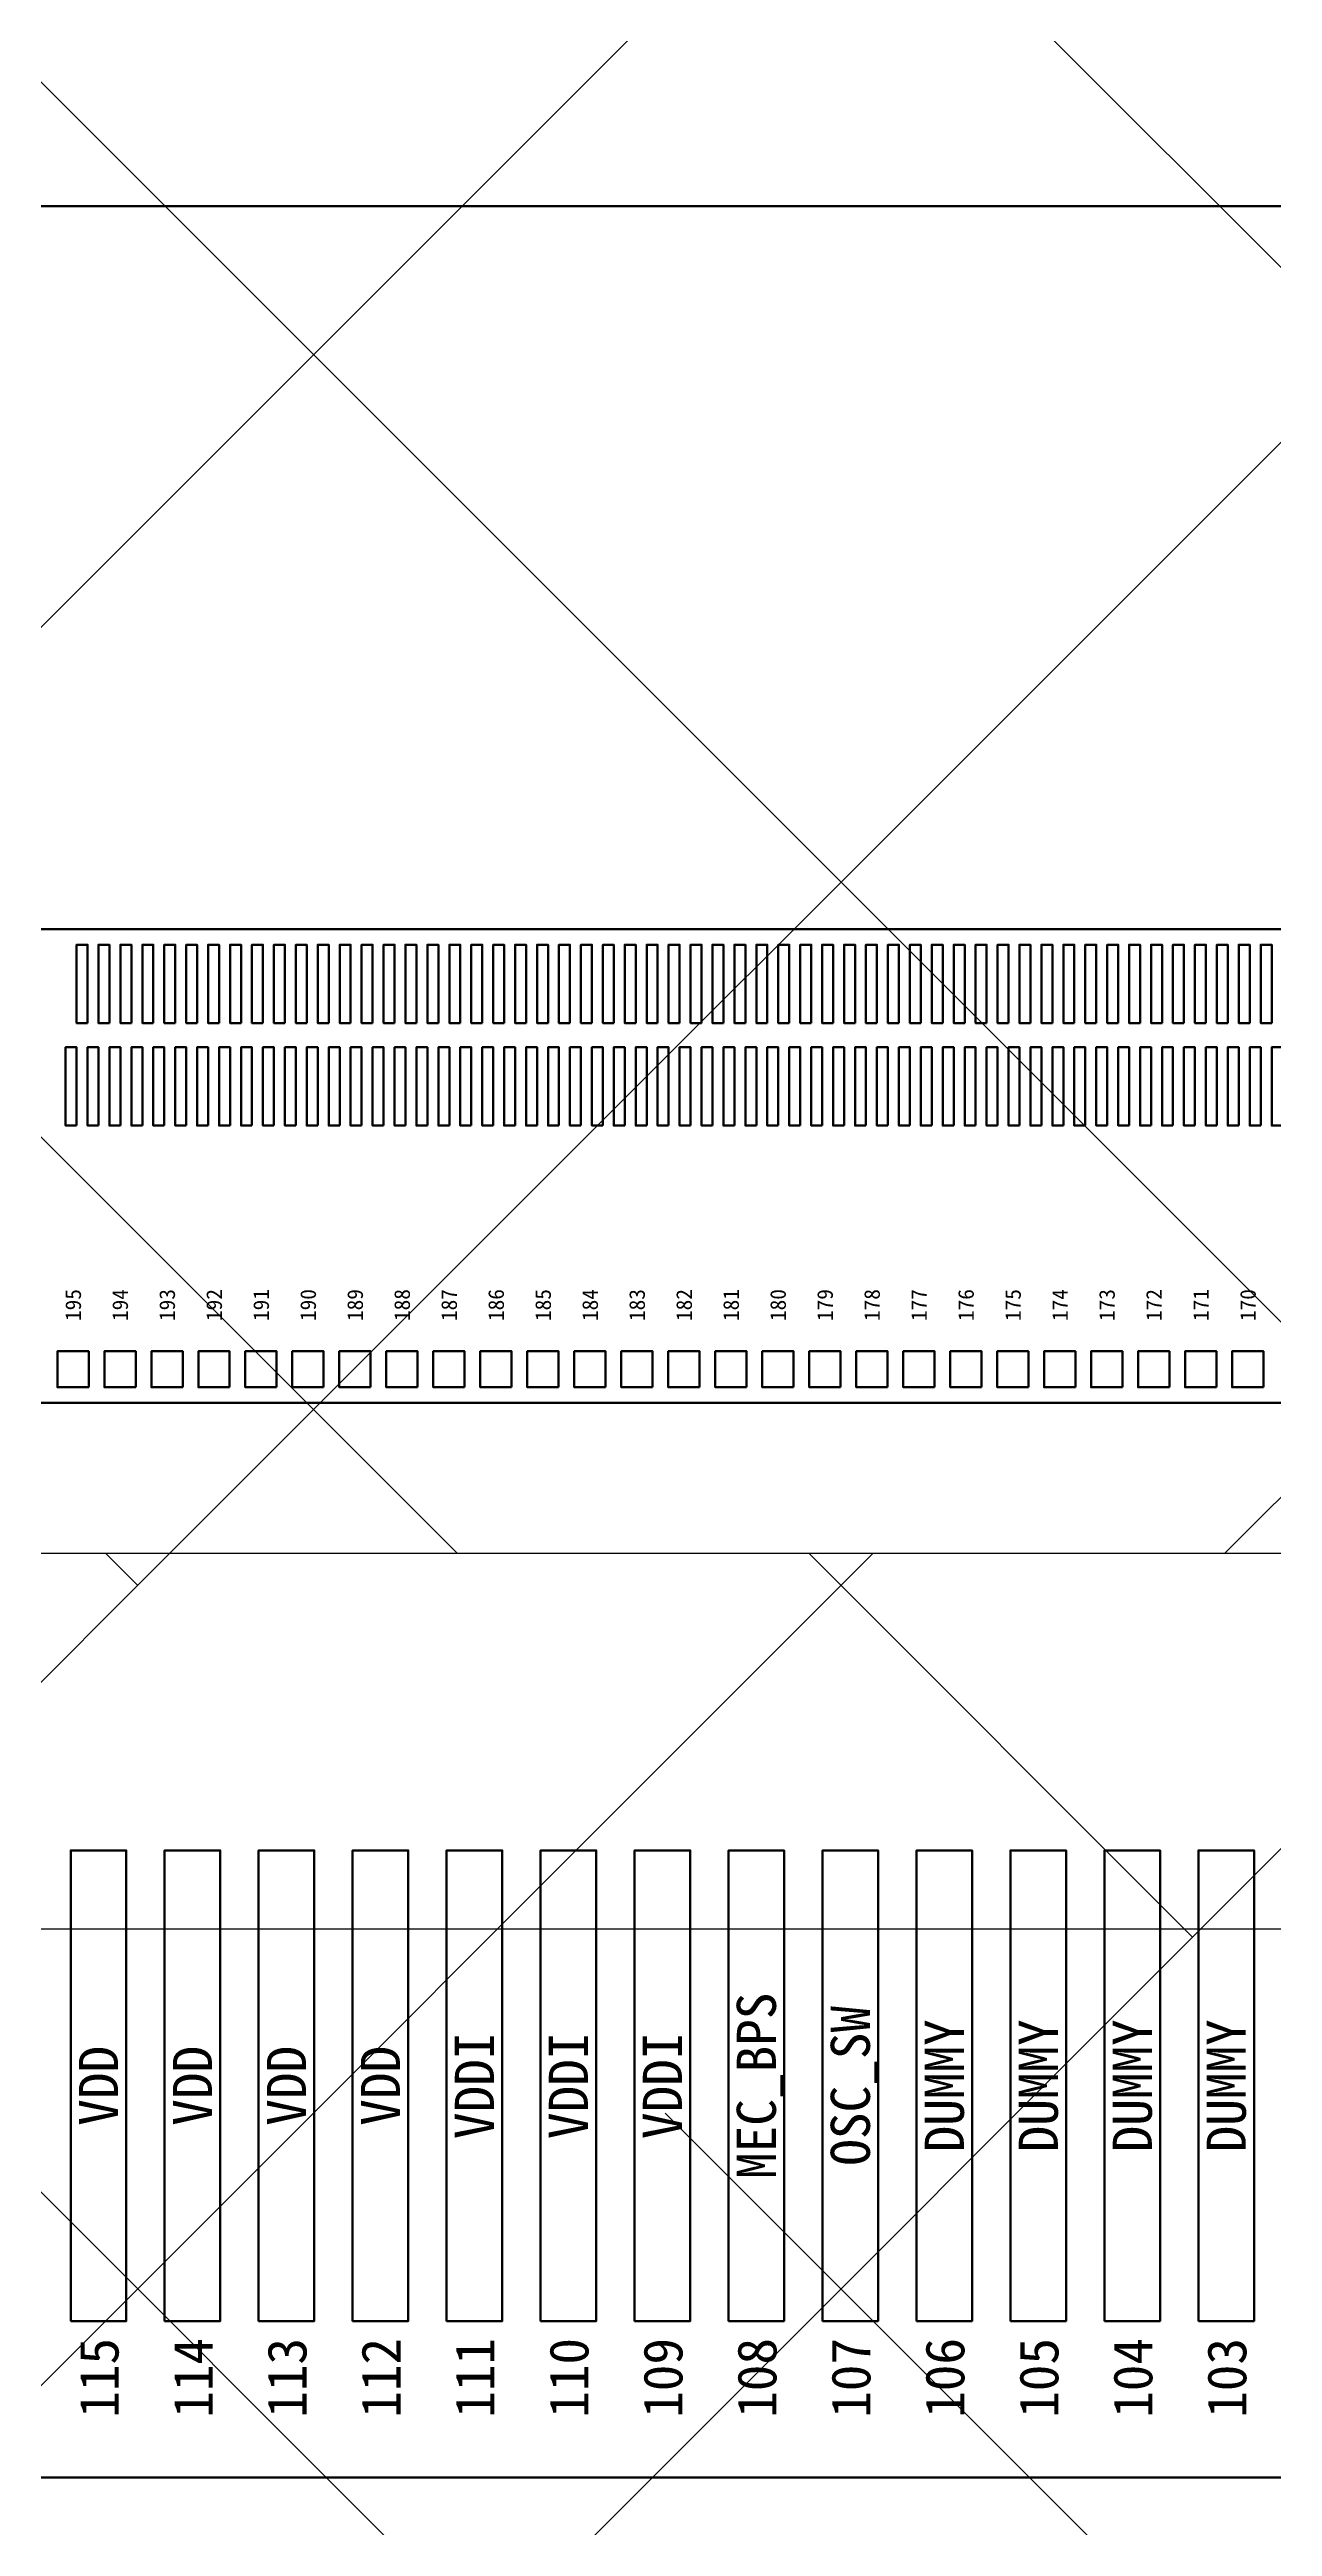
# Model space of a CAD drawing. Header units: millimetres. Extents: x -14728 to -14345, y -1653 to -1382.
# Drawn here: x -14636.808 to -14635.246, y -1501.949 to -1498.786 of the extents above; entities that cross this region are included whole.
import ezdxf
from ezdxf.enums import TextEntityAlignment as Align

# ---------------------------------------------------------------- set-up
doc = ezdxf.new("R2010")
doc.units = ezdxf.units.MM
for name, color, linetype in [('FPC', 41, 'Continuous'), ('lcd', 4, 'Continuous'), ('T-SHADING黑白双面胶', 5, 'Continuous'), ('遮光胶带', 160, 'Continuous')]:
    doc.layers.add(name, color=color, linetype=linetype)
for name, color, linetype, lineweight in [('GATE.drawing', 3, 'Continuous', 100), ('L122.drawing', 7, 'Continuous', 100), ('TFT_line.drawing', 3, 'Continuous', 100)]:
    doc.layers.add(name, color=color, linetype=linetype, lineweight=lineweight)
doc.styles.get("Standard").update_dxf_attribs({"font": 'SimSun.ttf'})

# ---------------------------------------------------------------- blocks, each defined once
blk = doc.blocks.new('BL20260327')
at = {"layer": 'T-SHADING黑白双面胶', "ltscale": 0.2}
h = blk.add_hatch(dxfattribs=at)
h.set_pattern_fill('ANSI37,_O', color=256, scale=0.3)
h.set_pattern_definition([(45, (-15383.404, 139.4954), (-0.6735192, 0.6735192), []), (135, (-15383.404, 139.4954), (-0.6735192, -0.6735192), [])])
h.paths.add_polyline_path([(-14838.0237, -1518.5647), (-14838.0237, -1448.7447), (-14889.6237, -1448.7447), (-14889.6237, -1518.5647)])
h.paths.add_polyline_path([(-14839.2237, -1515.3447), (-14888.4237, -1515.3447), (-14888.4237, -1449.9447), (-14839.2237, -1449.9447)], flags=16)
at = {"layer": '遮光胶带'}
h = blk.add_hatch(dxfattribs=at)
h.set_pattern_fill('ANSI38,_O', color=201, scale=0.2)
h.set_pattern_definition([(45, (-15383.404, 139.4954), (-0.4490128, 0.4490128), []), (135, (-15383.404, 139.4954), (-1.34703842, 0.4490128), [1.5875, -0.9525])])
h.paths.add_polyline_path([(-14840.7034, -1519.9747), (-14838.0237, -1519.9747), (-14838.0237, -1518.5647), (-14889.6237, -1518.5647), (-14889.6237, -1519.9747), (-14887.0041, -1519.9747), (-14887.0041, -1521.1547), (-14882.7037, -1521.1547), (-14882.7037, -1522.6647), (-14847.3537, -1522.6647), (-14847.3537, -1521.1547), (-14840.7034, -1521.1547)])
at = {"layer": 'T-SHADING黑白双面胶'}
blk.add_line((-14889.6237, -1518.5647), (-14838.0237, -1518.5647), dxfattribs=at)
blk = doc.blocks.new('fpc_pad')
at = {"layer": 'GATE.drawing', "color": 3, "linetype": 'Continuous', "lineweight": 100}
blk.add_lwpolyline([(-0.0355, -0.3005), (0.0355, -0.3005), (0.0355, 0.3005), (-0.0355, 0.3005)], close=True, dxfattribs=at)
blk = doc.blocks.new('NV3030B1N_PAD_NOshift')
at = {"layer": 'TFT_line.drawing', "color": 3, "linetype": 'Continuous', "lineweight": 100}
for points in [[(-7.65, -0.3025), (7.65, -0.3025), (7.65, 0.3025), (-7.65, 0.3025)], [(3.542, 0.1825), (3.556, 0.1825), (3.556, 0.2825), (3.542, 0.2825)], [(3.57, 0.1825), (3.584, 0.1825), (3.584, 0.2825), (3.57, 0.2825)], [(3.598, 0.1825), (3.612, 0.1825), (3.612, 0.2825), (3.598, 0.2825)], [(3.626, 0.1825), (3.64, 0.1825), (3.64, 0.2825), (3.626, 0.2825)], [(3.654, 0.1825), (3.668, 0.1825), (3.668, 0.2825), (3.654, 0.2825)], [(3.682, 0.1825), (3.696, 0.1825), (3.696, 0.2825), (3.682, 0.2825)], [(3.71, 0.1825), (3.724, 0.1825), (3.724, 0.2825), (3.71, 0.2825)], [(3.738, 0.1825), (3.752, 0.1825), (3.752, 0.2825), (3.738, 0.2825)], [(3.766, 0.1825), (3.78, 0.1825), (3.78, 0.2825), (3.766, 0.2825)], [(3.794, 0.1825), (3.808, 0.1825), (3.808, 0.2825), (3.794, 0.2825)], [(3.822, 0.1825), (3.836, 0.1825), (3.836, 0.2825), (3.822, 0.2825)], [(3.85, 0.1825), (3.864, 0.1825), (3.864, 0.2825), (3.85, 0.2825)], [(3.878, 0.1825), (3.892, 0.1825), (3.892, 0.2825), (3.878, 0.2825)], [(3.906, 0.1825), (3.92, 0.1825), (3.92, 0.2825), (3.906, 0.2825)], [(3.934, 0.1825), (3.948, 0.1825), (3.948, 0.2825), (3.934, 0.2825)], [(3.962, 0.1825), (3.976, 0.1825), (3.976, 0.2825), (3.962, 0.2825)], [(3.99, 0.1825), (4.004, 0.1825), (4.004, 0.2825), (3.99, 0.2825)], [(4.018, 0.1825), (4.032, 0.1825), (4.032, 0.2825), (4.018, 0.2825)], [(4.046, 0.1825), (4.06, 0.1825), (4.06, 0.2825), (4.046, 0.2825)], [(4.074, 0.1825), (4.088, 0.1825), (4.088, 0.2825), (4.074, 0.2825)], [(4.102, 0.1825), (4.116, 0.1825), (4.116, 0.2825), (4.102, 0.2825)], [(4.13, 0.1825), (4.144, 0.1825), (4.144, 0.2825), (4.13, 0.2825)], [(4.158, 0.1825), (4.172, 0.1825), (4.172, 0.2825), (4.158, 0.2825)], [(4.186, 0.1825), (4.2, 0.1825), (4.2, 0.2825), (4.186, 0.2825)], [(4.214, 0.1825), (4.228, 0.1825), (4.228, 0.2825), (4.214, 0.2825)], [(4.242, 0.1825), (4.256, 0.1825), (4.256, 0.2825), (4.242, 0.2825)], [(4.27, 0.1825), (4.284, 0.1825), (4.284, 0.2825), (4.27, 0.2825)], [(4.298, 0.1825), (4.312, 0.1825), (4.312, 0.2825), (4.298, 0.2825)], [(4.326, 0.1825), (4.34, 0.1825), (4.34, 0.2825), (4.326, 0.2825)], [(4.354, 0.1825), (4.368, 0.1825), (4.368, 0.2825), (4.354, 0.2825)], [(4.382, 0.1825), (4.396, 0.1825), (4.396, 0.2825), (4.382, 0.2825)], [(4.41, 0.1825), (4.424, 0.1825), (4.424, 0.2825), (4.41, 0.2825)], [(4.438, 0.1825), (4.452, 0.1825), (4.452, 0.2825), (4.438, 0.2825)], [(4.466, 0.1825), (4.48, 0.1825), (4.48, 0.2825), (4.466, 0.2825)], [(4.494, 0.1825), (4.508, 0.1825), (4.508, 0.2825), (4.494, 0.2825)], [(4.522, 0.1825), (4.536, 0.1825), (4.536, 0.2825), (4.522, 0.2825)], [(4.55, 0.1825), (4.564, 0.1825), (4.564, 0.2825), (4.55, 0.2825)], [(4.578, 0.1825), (4.592, 0.1825), (4.592, 0.2825), (4.578, 0.2825)], [(4.606, 0.1825), (4.62, 0.1825), (4.62, 0.2825), (4.606, 0.2825)], [(4.634, 0.1825), (4.648, 0.1825), (4.648, 0.2825), (4.634, 0.2825)], [(4.662, 0.1825), (4.676, 0.1825), (4.676, 0.2825), (4.662, 0.2825)], [(4.69, 0.1825), (4.704, 0.1825), (4.704, 0.2825), (4.69, 0.2825)], [(4.718, 0.1825), (4.732, 0.1825), (4.732, 0.2825), (4.718, 0.2825)], [(4.746, 0.1825), (4.76, 0.1825), (4.76, 0.2825), (4.746, 0.2825)], [(4.774, 0.1825), (4.788, 0.1825), (4.788, 0.2825), (4.774, 0.2825)], [(4.802, 0.1825), (4.816, 0.1825), (4.816, 0.2825), (4.802, 0.2825)], [(4.83, 0.1825), (4.844, 0.1825), (4.844, 0.2825), (4.83, 0.2825)], [(4.858, 0.1825), (4.872, 0.1825), (4.872, 0.2825), (4.858, 0.2825)], [(4.886, 0.1825), (4.9, 0.1825), (4.9, 0.2825), (4.886, 0.2825)], [(4.914, 0.1825), (4.928, 0.1825), (4.928, 0.2825), (4.914, 0.2825)], [(4.942, 0.1825), (4.956, 0.1825), (4.956, 0.2825), (4.942, 0.2825)], [(4.97, 0.1825), (4.984, 0.1825), (4.984, 0.2825), (4.97, 0.2825)], [(4.998, 0.1825), (5.012, 0.1825), (5.012, 0.2825), (4.998, 0.2825)], [(5.026, 0.1825), (5.04, 0.1825), (5.04, 0.2825), (5.026, 0.2825)], [(5.054, 0.1825), (5.068, 0.1825), (5.068, 0.2825), (5.054, 0.2825)], [(3.528, 0.0515), (3.542, 0.0515), (3.542, 0.1515), (3.528, 0.1515)], [(3.556, 0.0515), (3.57, 0.0515), (3.57, 0.1515), (3.556, 0.1515)], [(3.584, 0.0515), (3.598, 0.0515), (3.598, 0.1515), (3.584, 0.1515)], [(3.612, 0.0515), (3.626, 0.0515), (3.626, 0.1515), (3.612, 0.1515)], [(3.64, 0.0515), (3.654, 0.0515), (3.654, 0.1515), (3.64, 0.1515)], [(3.668, 0.0515), (3.682, 0.0515), (3.682, 0.1515), (3.668, 0.1515)], [(3.696, 0.0515), (3.71, 0.0515), (3.71, 0.1515), (3.696, 0.1515)], [(3.724, 0.0515), (3.738, 0.0515), (3.738, 0.1515), (3.724, 0.1515)], [(3.752, 0.0515), (3.766, 0.0515), (3.766, 0.1515), (3.752, 0.1515)], [(3.78, 0.0515), (3.794, 0.0515), (3.794, 0.1515), (3.78, 0.1515)], [(3.808, 0.0515), (3.822, 0.0515), (3.822, 0.1515), (3.808, 0.1515)], [(3.836, 0.0515), (3.85, 0.0515), (3.85, 0.1515), (3.836, 0.1515)], [(3.864, 0.0515), (3.878, 0.0515), (3.878, 0.1515), (3.864, 0.1515)], [(3.892, 0.0515), (3.906, 0.0515), (3.906, 0.1515), (3.892, 0.1515)], [(3.92, 0.0515), (3.934, 0.0515), (3.934, 0.1515), (3.92, 0.1515)], [(3.948, 0.0515), (3.962, 0.0515), (3.962, 0.1515), (3.948, 0.1515)], [(3.976, 0.0515), (3.99, 0.0515), (3.99, 0.1515), (3.976, 0.1515)], [(4.004, 0.0515), (4.018, 0.0515), (4.018, 0.1515), (4.004, 0.1515)], [(4.032, 0.0515), (4.046, 0.0515), (4.046, 0.1515), (4.032, 0.1515)], [(4.06, 0.0515), (4.074, 0.0515), (4.074, 0.1515), (4.06, 0.1515)], [(4.088, 0.0515), (4.102, 0.0515), (4.102, 0.1515), (4.088, 0.1515)], [(4.116, 0.0515), (4.13, 0.0515), (4.13, 0.1515), (4.116, 0.1515)], [(4.144, 0.0515), (4.158, 0.0515), (4.158, 0.1515), (4.144, 0.1515)], [(4.172, 0.0515), (4.186, 0.0515), (4.186, 0.1515), (4.172, 0.1515)], [(4.2, 0.0515), (4.214, 0.0515), (4.214, 0.1515), (4.2, 0.1515)], [(4.228, 0.0515), (4.242, 0.0515), (4.242, 0.1515), (4.228, 0.1515)], [(4.256, 0.0515), (4.27, 0.0515), (4.27, 0.1515), (4.256, 0.1515)], [(4.284, 0.0515), (4.298, 0.0515), (4.298, 0.1515), (4.284, 0.1515)], [(4.312, 0.0515), (4.326, 0.0515), (4.326, 0.1515), (4.312, 0.1515)], [(4.34, 0.0515), (4.354, 0.0515), (4.354, 0.1515), (4.34, 0.1515)], [(4.368, 0.0515), (4.382, 0.0515), (4.382, 0.1515), (4.368, 0.1515)], [(4.396, 0.0515), (4.41, 0.0515), (4.41, 0.1515), (4.396, 0.1515)], [(4.424, 0.0515), (4.438, 0.0515), (4.438, 0.1515), (4.424, 0.1515)], [(4.452, 0.0515), (4.466, 0.0515), (4.466, 0.1515), (4.452, 0.1515)], [(4.48, 0.0515), (4.494, 0.0515), (4.494, 0.1515), (4.48, 0.1515)], [(4.508, 0.0515), (4.522, 0.0515), (4.522, 0.1515), (4.508, 0.1515)], [(4.536, 0.0515), (4.55, 0.0515), (4.55, 0.1515), (4.536, 0.1515)], [(4.564, 0.0515), (4.578, 0.0515), (4.578, 0.1515), (4.564, 0.1515)], [(4.592, 0.0515), (4.606, 0.0515), (4.606, 0.1515), (4.592, 0.1515)], [(4.62, 0.0515), (4.634, 0.0515), (4.634, 0.1515), (4.62, 0.1515)], [(4.648, 0.0515), (4.662, 0.0515), (4.662, 0.1515), (4.648, 0.1515)], [(4.676, 0.0515), (4.69, 0.0515), (4.69, 0.1515), (4.676, 0.1515)], [(4.704, 0.0515), (4.718, 0.0515), (4.718, 0.1515), (4.704, 0.1515)], [(4.732, 0.0515), (4.746, 0.0515), (4.746, 0.1515), (4.732, 0.1515)], [(4.76, 0.0515), (4.774, 0.0515), (4.774, 0.1515), (4.76, 0.1515)], [(4.788, 0.0515), (4.802, 0.0515), (4.802, 0.1515), (4.788, 0.1515)], [(4.816, 0.0515), (4.83, 0.0515), (4.83, 0.1515), (4.816, 0.1515)], [(4.844, 0.0515), (4.858, 0.0515), (4.858, 0.1515), (4.844, 0.1515)], [(4.872, 0.0515), (4.886, 0.0515), (4.886, 0.1515), (4.872, 0.1515)], [(4.9, 0.0515), (4.914, 0.0515), (4.914, 0.1515), (4.9, 0.1515)], [(4.928, 0.0515), (4.942, 0.0515), (4.942, 0.1515), (4.928, 0.1515)], [(4.956, 0.0515), (4.97, 0.0515), (4.97, 0.1515), (4.956, 0.1515)], [(4.984, 0.0515), (4.998, 0.0515), (4.998, 0.1515), (4.984, 0.1515)], [(5.012, 0.0515), (5.026, 0.0515), (5.026, 0.1515), (5.012, 0.1515)], [(5.04, 0.0515), (5.054, 0.0515), (5.054, 0.1515), (5.04, 0.1515)], [(5.068, 0.0515), (5.082, 0.0515), (5.082, 0.1515), (5.068, 0.1515)], [(3.5525, -0.2825), (3.5925, -0.2825), (3.5925, -0.2365), (3.5525, -0.2365)], [(3.6125, -0.2825), (3.6525, -0.2825), (3.6525, -0.2365), (3.6125, -0.2365)], [(3.6725, -0.2825), (3.7125, -0.2825), (3.7125, -0.2365), (3.6725, -0.2365)], [(3.7325, -0.2825), (3.7725, -0.2825), (3.7725, -0.2365), (3.7325, -0.2365)], [(3.7925, -0.2825), (3.8325, -0.2825), (3.8325, -0.2365), (3.7925, -0.2365)], [(3.8525, -0.2825), (3.8925, -0.2825), (3.8925, -0.2365), (3.8525, -0.2365)], [(3.9125, -0.2825), (3.9525, -0.2825), (3.9525, -0.2365), (3.9125, -0.2365)], [(3.9725, -0.2825), (4.0125, -0.2825), (4.0125, -0.2365), (3.9725, -0.2365)], [(4.0325, -0.2825), (4.0725, -0.2825), (4.0725, -0.2365), (4.0325, -0.2365)], [(4.0925, -0.2825), (4.1325, -0.2825), (4.1325, -0.2365), (4.0925, -0.2365)], [(4.1525, -0.2825), (4.1925, -0.2825), (4.1925, -0.2365), (4.1525, -0.2365)], [(4.2125, -0.2825), (4.2525, -0.2825), (4.2525, -0.2365), (4.2125, -0.2365)], [(4.2725, -0.2825), (4.3125, -0.2825), (4.3125, -0.2365), (4.2725, -0.2365)], [(4.3325, -0.2825), (4.3725, -0.2825), (4.3725, -0.2365), (4.3325, -0.2365)], [(4.3925, -0.2825), (4.4325, -0.2825), (4.4325, -0.2365), (4.3925, -0.2365)], [(4.4525, -0.2825), (4.4925, -0.2825), (4.4925, -0.2365), (4.4525, -0.2365)], [(4.5125, -0.2825), (4.5525, -0.2825), (4.5525, -0.2365), (4.5125, -0.2365)], [(4.5725, -0.2825), (4.6125, -0.2825), (4.6125, -0.2365), (4.5725, -0.2365)], [(4.6325, -0.2825), (4.6725, -0.2825), (4.6725, -0.2365), (4.6325, -0.2365)], [(4.6925, -0.2825), (4.7325, -0.2825), (4.7325, -0.2365), (4.6925, -0.2365)], [(4.7525, -0.2825), (4.7925, -0.2825), (4.7925, -0.2365), (4.7525, -0.2365)], [(4.8125, -0.2825), (4.8525, -0.2825), (4.8525, -0.2365), (4.8125, -0.2365)], [(4.8725, -0.2825), (4.9125, -0.2825), (4.9125, -0.2365), (4.8725, -0.2365)], [(4.9325, -0.2825), (4.9725, -0.2825), (4.9725, -0.2365), (4.9325, -0.2365)], [(4.9925, -0.2825), (5.0325, -0.2825), (5.0325, -0.2365), (4.9925, -0.2365)], [(5.0525, -0.2825), (5.0925, -0.2825), (5.0925, -0.2365), (5.0525, -0.2365)]]:
    blk.add_lwpolyline(points, close=True, dxfattribs=at)
blk = doc.blocks.new('ic_all')
at = {"color": 1, "linetype": 'Continuous', "lineweight": 100, "xscale": -1}
blk.add_blockref('NV3030B1N_PAD_NOshift', (0, 0.002), dxfattribs=at)
at = {"layer": 'L122.drawing', "color": 7, "linetype": 'Continuous', "lineweight": 100}
for s, p in [('195', (-5.07233, -0.17557)), ('194', (-5.01233, -0.17557)), ('193', (-4.95233, -0.17557)), ('192', (-4.89233, -0.17557)), ('191', (-4.83233, -0.17557)), ('190', (-4.77233, -0.17557)), ('189', (-4.71233, -0.17557)), ('188', (-4.65233, -0.17557)), ('187', (-4.59233, -0.17557)), ('186', (-4.53233, -0.17557)), ('185', (-4.47233, -0.17557)), ('184', (-4.41233, -0.17557)), ('183', (-4.35233, -0.17557)), ('182', (-4.29233, -0.17557)), ('181', (-4.23233, -0.17557)), ('180', (-4.17233, -0.17557)), ('179', (-4.11233, -0.17557)), ('178', (-4.05233, -0.17557)), ('177', (-3.99233, -0.17557)), ('176', (-3.93233, -0.17557)), ('175', (-3.87233, -0.17557)), ('174', (-3.81233, -0.17557)), ('173', (-3.75233, -0.17557)), ('172', (-3.69233, -0.17557)), ('171', (-3.63233, -0.17557)), ('170', (-3.57233, -0.17557))]:
    blk.add_text(s, height=0.02, rotation=90, dxfattribs=at).set_placement(p, align=Align.MIDDLE_CENTER)
blk = doc.blocks.new('zw$6EA4')
at = {"layer": 'lcd', "color": 4, "linetype": 'Continuous', "lineweight": 100}
for p, q in [((-25.8, -34.2), (25.8, -34.2)), ((-25.8, -37.1), (25.8, -37.1))]:
    blk.add_line(p, q, dxfattribs=at)
at = {"color": 1, "linetype": 'Continuous', "lineweight": 100}
blk.add_blockref('ic_all', (0, -35.4275), dxfattribs=at)
at = {"color": 1, "linetype": 'Continuous', "lineweight": 100, "row_count": 1, "column_count": 141, "row_spacing": 0.6010000000000001, "column_spacing": 0.12}
blk.add_blockref('fpc_pad', (-8.4, -36.6), dxfattribs=at)
at = {"layer": 'L122.drawing', "color": 7, "linetype": 'Continuous', "lineweight": 100}
for s, p in [('MEC_BPS', (-4.2, -36.6)), ('OSC_SW', (-4.08, -36.6)), ('DUMMY', (-3.96, -36.6)), ('DUMMY', (-3.84, -36.6)), ('DUMMY', (-3.72, -36.6)), ('DUMMY', (-3.6, -36.6)), ('VDD', (-5.04, -36.6)), ('VDD', (-4.92, -36.6)), ('VDD', (-4.8, -36.6)), ('VDD', (-4.68, -36.6)), ('VDDI', (-4.56, -36.6)), ('VDDI', (-4.44, -36.6)), ('VDDI', (-4.32, -36.6)), ('115', (-5.03934, -36.97299)), ('114', (-4.91934, -36.97299)), ('113', (-4.79934, -36.97299)), ('112', (-4.67934, -36.97299)), ('111', (-4.55934, -36.97299)), ('110', (-4.43934, -36.97299)), ('109', (-4.31934, -36.97299)), ('108', (-4.19934, -36.97299)), ('107', (-4.07934, -36.97299)), ('106', (-3.95934, -36.97299)), ('105', (-3.83934, -36.97299)), ('104', (-3.71934, -36.97299)), ('103', (-3.59934, -36.97299))]:
    blk.add_text(s, height=0.05, rotation=90, dxfattribs=at).set_placement(p, align=Align.MIDDLE_CENTER)

msp = doc.modelspace()

# ---------------------------------------------------------------- linework, layer by layer
at = {"layer": 'FPC'}
msp.add_line((-14620.8751, -1501.1865), (-14642.5651, -1501.1865), dxfattribs=at)

# ---------------------------------------------------------------- block references
msp.add_blockref('BL20260327', (232.1187, 17.8582))
at = {"color": 4}
msp.add_blockref('zw$6EA4', (-14631.7051, -1464.7865), dxfattribs=at)

doc.saveas('drawing.dxf')
